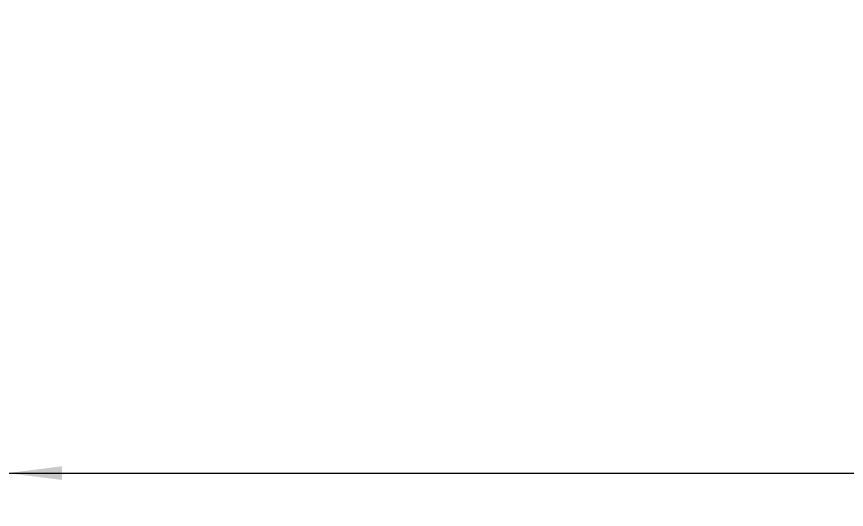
# Model space of a CAD drawing. Header units: millimetres. Extents: x -50460 to 50460, y -35640 to 35640.
# Drawn here: x -32865 to -30125, y 18416 to 20045 of the extents above; entities that cross this region are included whole.
import ezdxf

# ---------------------------------------------------------------- set-up
doc = ezdxf.new("R2010")
doc.units = ezdxf.units.MM
doc.layers.get('0').update_dxf_attribs({"lineweight": 35})
doc.layers.add('尺寸线层', color=4, linetype='Continuous', lineweight=18)
doc.styles.get("Standard").update_dxf_attribs({"font": ''})
doc.styles.get('Standard').set_extended_font_data('宋体')
doc.dimstyles.new('AM_DEMATIC$0', dxfattribs={"dimscale": 120, "dimtxt": 3, "dimasz": 1.5, "dimexe": 1, "dimexo": 0, "dimgap": 1, "dimtad": 1, "dimdsep": 46, "dimtxsty": 'Standard', "dimblk": '_CAXARROW', "dimcen": 0, "dimdle": 3, "dimclrd": 256, "dimclre": 256, "dimclrt": 2, "dimadec": 0, "dimazin": 2, "dimtfac": 0.707107, "dimtdec": 3, "dimtmove": 0, "dimatfit": 3, "dimfxl": 0, "dimfrac": 2, "dimtolj": 1, "dimlwd": 18, "dimarcsym": 0})

# ---------------------------------------------------------------- blocks, each defined once
blk = doc.blocks.new('*X5')
at = {"layer": '尺寸线层', "linetype": 'Continuous', "lineweight": 18, "transparency": 16777216}
for points in [[(-32894.7, 18536.5), (-32714.7, 18559), (-32714.7, 18514)], [(14705.3, 18536.5), (14525.3, 18559), (14525.3, 18514)]]:
    blk.add_hatch(color=256, dxfattribs=at).paths.add_polyline_path(points, flags=0)
at = {"layer": '尺寸线层', "transparency": 16777216}
for p, q in [((-32894.7, 20045.3), (-32894.7, 18416.5)), ((14705.3, 20045.3), (14705.3, 18416.5))]:
    blk.add_line(p, q, dxfattribs=at)
at = {"layer": '尺寸线层', "linetype": 'Continuous', "lineweight": 18, "transparency": 16777216}
blk.add_line((-32894.7, 18536.5), (14705.3, 18536.5), dxfattribs=at)
at = {"layer": '尺寸线层', "color": 2, "transparency": 16777216, "insert": (-8418.6, 18836.5), "char_height": 360, "width": 6488, "attachment_point": 5, "line_spacing_factor": 1.37}
blk.add_mtext('1400*34=47600', dxfattribs=at)
blk = doc.blocks.new('_CAXARROW')
blk.add_hatch(color=0).paths.add_polyline_path([(0, 0), (-1, 0.125), (-1, -0.125)], flags=0)

msp = doc.modelspace()

# ---------------------------------------------------------------- dimensions: what is measured, and where the dimension line sits
at = {"layer": '尺寸线层'}
dim = msp.add_linear_dim(base=(14705.258, 18536.464), p1=(-32894.742, 20045.345), p2=(14705.258, 20045.345), dimstyle='AM_DEMATIC$0', override={"dimpost": '1400*34=<>', "dimsah": 1, "dimtfill": 1, "dimtzin": 8}, dxfattribs=at)
dim.commit()
dim.dimension.update_dxf_attribs({"geometry": '*X5', "text_midpoint": (-8431.631, 18536.464), "dimtype": 160})

doc.saveas('drawing.dxf')
